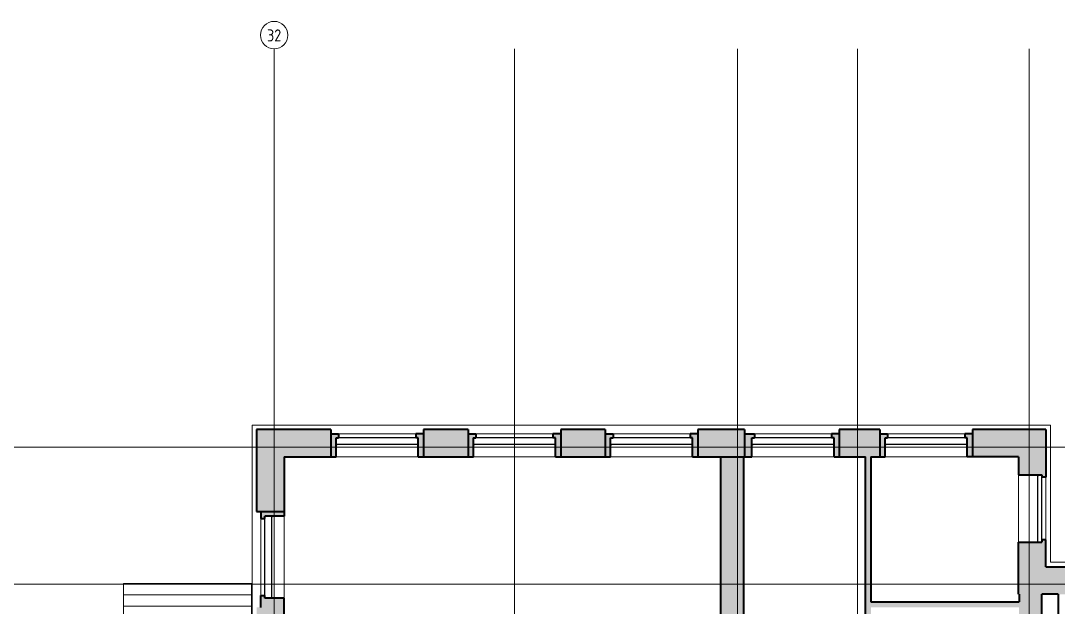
# Model space of a CAD drawing. Header units: millimetres. Extents: x -13853 to 411335, y -23261 to 161252.
# Drawn here: x 243635 to 273869, y 144155 to 161252 of the extents above; entities that cross this region are included whole.
import ezdxf

# ---------------------------------------------------------------- set-up
doc = ezdxf.new("R2010")
doc.units = ezdxf.units.MM
doc.linetypes.add('ADSK_Линия сетки', pattern=[21, 12, -3, 3, -3])
doc.linetypes.add('ADSK_Сверху', pattern=[4.5, 3, -1.5])
for name, color, linetype, lineweight in [('Каркас_Импост', 7, 'Continuous', 30), ('Лестницы', 7, 'Continuous', 18), ('Окна', 7, 'Continuous', 18), ('Оси', 7, 'Continuous', 9), ('Стены', 7, 'Continuous', 18), ('Стены разрез', 7, 'Continuous', 40)]:
    doc.layers.add(name, color=color, linetype=linetype, lineweight=lineweight)
doc.styles.add('GOST Common_2', font='GOST Common.ttf', dxfattribs={"width": 0.9, "height": 350})

# ---------------------------------------------------------------- blocks, each defined once
blk = doc.blocks.new('ИРНИТУ-Окно-ГОСТ23166-99_6_3_Створки - 2350 x 2350-1221600-001_Весь этаж')
at = {"layer": 'Каркас_Импост'}
for p, q in [((-1233.1, -20), (1156.9, -20)), ((-1233.1, -220), (-1233.1, -20)), ((-1233.1, -20), (-1198.1, -20)), ((-1233.1, -220), (1156.9, -220)), ((-1233.1, -220), (-1198.1, -220)), ((1156.9, -20), (1121.9, -20)), ((1156.9, -220), (1121.9, -220)), ((1156.9, -220), (1156.9, -20))]:
    blk.add_line(p, q, dxfattribs=at)
blk = doc.blocks.new('ИРНИТУ-Окно-ГОСТ23166-99_6_3_Створки - 2350 x 2350-1080922-001_Весь этаж')
at = {"layer": 'Каркас_Импост'}
for p, q in [((-1233.1, 220), (1156.9, 220)), ((-1233.1, 220), (-1233.1, 20)), ((-1233.1, 220), (-1198.1, 220)), ((-1233.1, 20), (1156.9, 20)), ((-1233.1, 20), (-1198.1, 20)), ((1156.9, 220), (1121.9, 220)), ((1156.9, 20), (1121.9, 20)), ((1156.9, 220), (1156.9, 20))]:
    blk.add_line(p, q, dxfattribs=at)
blk = doc.blocks.new('ИРНИТУ-Окно-ГОСТ23166-99_4_2_Створки - 1920 x 3100-767854-001_Весь этаж')
at = {"layer": 'Каркас_Импост'}
for p, q in [((-1018.1, -160), (941.9, -160)), ((-1018.1, -280), (-1018.1, -160)), ((-1018.1, -160), (-983.1, -160)), ((-1018.1, -280), (941.9, -280)), ((-1018.1, -280), (-983.1, -280)), ((941.9, -160), (906.9, -160)), ((941.9, -280), (906.9, -280)), ((941.9, -280), (941.9, -160))]:
    blk.add_line(p, q, dxfattribs=at)
blk = doc.blocks.new('Ось сетки - D8-4846-001_Весь этаж')
at = {"layer": 'Оси', "lineweight": 18}
for start, end in [(360, 180), (180, 360)]:
    blk.add_arc((0, 0), 4, start, end, dxfattribs=at)

msp = doc.modelspace()

# ---------------------------------------------------------------- hatches: boundary and pattern name
at = {"layer": 'Стены'}
h = msp.add_hatch(color=256, dxfattribs=at)
h.paths.add_polyline_path([(250509, 148535), (252669, 148535), (252669, 149335), (250509, 149335)], flags=0)
h.paths.add_polyline_path([(255369, 148535), (256669, 148535), (256669, 149335), (255369, 149335)], flags=0)
h.paths.add_polyline_path([(259369, 148535), (260669, 148535), (260669, 149335), (259369, 149335)], flags=0)
h.paths.add_polyline_path([(264151, 148535), (264729, 148535), (264729, 149335), (263369, 149335), (263369, 148535)], flags=0)
h.paths.add_polyline_path([(268411, 148535), (268669, 148535), (268669, 149335), (267489, 149335), (267489, 148535), (268371, 148535)], flags=0)
h.paths.add_polyline_path([(271369, 148535), (272709, 148535), (272709, 149335), (271369, 149335)], flags=0)
h = msp.add_hatch(color=256, dxfattribs=at)
h.paths.add_polyline_path([(252824, 148535), (252824, 149095), (252894, 149095), (252894, 149215), (252669, 149215), (252669, 148535)], flags=0)
h.paths.add_polyline_path([(255214, 148535), (255369, 148535), (255369, 149215), (255144, 149215), (255144, 149095), (255214, 149095)], flags=0)
h = msp.add_hatch(color=256, dxfattribs=at)
h.paths.add_polyline_path([(256824, 148535), (256824, 149095), (256894, 149095), (256894, 149215), (256669, 149215), (256669, 148535)], flags=0)
h.paths.add_polyline_path([(259214, 148535), (259369, 148535), (259369, 149215), (259144, 149215), (259144, 149095), (259214, 149095)], flags=0)
h = msp.add_hatch(color=256, dxfattribs=at)
h.paths.add_polyline_path([(260824, 148535), (260824, 149095), (260894, 149095), (260894, 149215), (260669, 149215), (260669, 148535)], flags=0)
h.paths.add_polyline_path([(263369, 148535), (263369, 149215), (263144, 149215), (263144, 149095), (263214, 149095), (263214, 148535)], flags=0)
h = msp.add_hatch(color=256, dxfattribs=at)
h.paths.add_polyline_path([(264729, 148535), (264944, 148535), (264944, 149095), (265014, 149095), (265014, 149215), (264729, 149215)], flags=0)
h.paths.add_polyline_path([(267489, 148535), (267489, 149215), (267264, 149215), (267264, 149095), (267334, 149095), (267334, 148535)], flags=0)
h = msp.add_hatch(color=256, dxfattribs=at)
h.paths.add_polyline_path([(268669, 148535), (268824, 148535), (268824, 149095), (268894, 149095), (268894, 149215), (268669, 149215)], flags=0)
h.paths.add_polyline_path([(271369, 148535), (271369, 149215), (271144, 149215), (271144, 149095), (271214, 149095), (271214, 148535)], flags=0)
h = msp.add_hatch(color=256, dxfattribs=at)
h.paths.add_polyline_path([(273509, 144535), (273509, 146125), (273389, 146125), (273389, 146055), (272709, 146055), (272709, 144535), (273389, 144535)], flags=0)
h.paths.add_polyline_path([(273389, 147945), (273509, 147945), (273509, 149335), (272709, 149335), (272709, 148015), (273389, 148015)], flags=0)
h = msp.add_hatch(color=256, dxfattribs=at)
h.paths.add_polyline_path([(250509, 123815), (251309, 123815), (251309, 125849), (250509, 125849)], flags=0)
h.paths.add_polyline_path([(250509, 128509), (251309, 128509), (251309, 130449), (250509, 130449), (250509, 128930)], flags=0)
h.paths.add_polyline_path([(250509, 133109), (251309, 133109), (251309, 135299), (250509, 135299), (250509, 135147)], flags=0)
h.paths.add_polyline_path([(251309, 137799), (251309, 139749), (250509, 139749), (250509, 137799)], flags=0)
h.paths.add_polyline_path([(250509, 142409), (251309, 142409), (251309, 144149), (250509, 144149)], flags=0)
h.paths.add_polyline_path([(250509, 146949), (251309, 146949), (251309, 148535), (250509, 148535), (250509, 147580)], flags=0)
for points in [[(264709, 138900), (264709, 148535), (264029, 148535), (264029, 138900), (264151, 138900)], [(268251, 139525), (268411, 139525), (268411, 148535), (268251, 148535), (268251, 141363)], [(272729, 138575), (273389, 138575), (273389, 144535), (272729, 144535), (272729, 139365)], [(272729, 144155), (272729, 144315), (268411, 144315), (268411, 144155), (272590, 144155)]]:
    msp.add_hatch(color=256, dxfattribs=at).paths.add_polyline_path(points, flags=0)
h = msp.add_hatch(color=256, dxfattribs=at)
h.paths.add_polyline_path([(250629, 144149), (251309, 144149), (251309, 144424), (250749, 144424), (250749, 144494), (250629, 144494)], flags=0)
h.paths.add_polyline_path([(250749, 146744), (250749, 146814), (251309, 146814), (251309, 146949), (250629, 146949), (250629, 146744)], flags=0)
h = msp.add_hatch(color=256, dxfattribs=at)
h.paths.add_polyline_path([(273869, 144535), (275309, 144535), (275309, 145215), (275379, 145215), (275379, 145335), (273509, 145335), (273509, 144535)], flags=0)
h.paths.add_polyline_path([(278879, 144535), (278879, 145215), (278949, 145215), (278949, 145335), (277199, 145335), (277199, 145215), (277269, 145215), (277269, 144535)], flags=0)
h.paths.add_polyline_path([(280839, 144535), (282449, 144535), (282449, 145215), (282519, 145215), (282519, 145335), (280769, 145335), (280769, 145215), (280839, 145215)], flags=0)
h.paths.add_polyline_path([(287979, 144535), (289589, 144535), (289589, 145215), (289659, 145215), (289659, 145335), (287909, 145335), (287909, 145215), (287979, 145215)], flags=0)
h.paths.add_polyline_path([(285104, 144535), (286019, 144535), (286019, 145215), (286089, 145215), (286089, 145335), (284339, 145335), (284339, 145215), (284409, 145215), (284409, 144535), (284944, 144535)], flags=0)
h.paths.add_polyline_path([(293385, 144535), (293385, 145215), (293455, 145215), (293455, 145335), (291479, 145335), (291479, 145215), (291549, 145215), (291549, 144535), (292579, 144535)], flags=0)
h.paths.add_polyline_path([(295345, 144535), (296947, 144535), (296947, 145215), (297017, 145215), (297017, 145335), (295275, 145335), (295275, 145215), (295345, 145215)], flags=0)
h.paths.add_polyline_path([(298907, 144535), (300552, 144535), (300552, 145215), (300622, 145215), (300622, 145335), (298837, 145335), (298837, 145215), (298907, 145215)], flags=0)
h.paths.add_polyline_path([(302512, 144535), (304357, 144535), (304357, 145215), (304427, 145215), (304427, 145335), (302442, 145335), (302442, 145215), (302512, 145215)], flags=0)
h.paths.add_polyline_path([(309612, 144535), (312457, 144535), (312457, 145215), (312527, 145215), (312527, 145335), (309542, 145335), (309542, 145215), (309612, 145215)], flags=0)
h.paths.add_polyline_path([(307652, 144535), (307652, 145215), (307722, 145215), (307722, 145335), (306247, 145335), (306247, 145215), (306317, 145215), (306317, 144535), (306593, 144535)], flags=0)
h.paths.add_polyline_path([(316749, 144535), (319347, 144535), (319347, 145215), (319417, 145215), (319417, 145335), (316267, 145335), (316267, 145215), (316337, 145215), (316337, 144535)], flags=0)
h.paths.add_polyline_path([(321307, 144535), (322843, 144535), (322843, 145215), (322913, 145215), (322913, 145335), (321237, 145335), (321237, 145215), (321307, 145215)], flags=0)
h.paths.add_polyline_path([(326438, 144535), (326438, 145215), (326508, 145215), (326508, 145335), (324733, 145335), (324733, 145215), (324803, 145215), (324803, 144535)], flags=0)
h.paths.add_polyline_path([(328398, 144535), (329833, 144535), (329833, 145215), (329903, 145215), (329903, 145335), (328328, 145335), (328328, 145215), (328398, 145215)], flags=0)
h.paths.add_polyline_path([(331793, 144535), (333328, 144535), (333328, 145215), (333398, 145215), (333398, 145335), (331723, 145335), (331723, 145215), (331793, 145215)], flags=0)
h.paths.add_polyline_path([(339819, 144535), (340519, 144535), (340519, 145215), (340589, 145215), (340589, 145335), (338913, 145335), (338913, 145215), (338983, 145215), (338983, 144535)], flags=0)
h.paths.add_polyline_path([(335883, 144535), (337023, 144535), (337023, 145215), (337093, 145215), (337093, 145335), (335218, 145335), (335218, 145215), (335288, 145215), (335288, 144535)], flags=0)
h.paths.add_polyline_path([(344014, 144535), (344014, 145215), (344084, 145215), (344084, 145335), (342409, 145335), (342409, 145215), (342479, 145215), (342479, 144535)], flags=0)
h.paths.add_polyline_path([(345974, 144535), (347509, 144535), (347509, 145215), (347579, 145215), (347579, 145335), (345904, 145335), (345904, 145215), (345974, 145215)], flags=0)
h.paths.add_polyline_path([(351104, 144535), (351104, 145215), (351174, 145215), (351174, 145335), (349399, 145335), (349399, 145215), (349469, 145215), (349469, 144535), (350652, 144535)], flags=0)
h.paths.add_polyline_path([(354969, 144535), (354969, 145335), (352994, 145335), (352994, 145215), (353064, 145215), (353064, 144535), (354871, 144535)], flags=0)

# ---------------------------------------------------------------- linework, layer by layer
at = {"layer": 'Лестницы'}
for p, q in [((250362, 144849), (246630, 144849)), ((246630, 144849), (246630, 144519)), ((250362, 144849), (250362, 144519)), ((246630, 144519), (246630, 144189)), ((250362, 144519), (246630, 144519)), ((250362, 144519), (250362, 144189)), ((246630, 144189), (246630, 143859)), ((250362, 144189), (246630, 144189)), ((250362, 144189), (250362, 143859))]:
    msp.add_line(p, q, dxfattribs=at)
at = {"layer": 'Лестницы', "linetype": 'ADSK_Сверху'}
for p, q in [((250362, 144849), (246630, 144849)), ((250362, 144519), (246630, 144519)), ((250362, 144189), (246630, 144189))]:
    msp.add_line(p, q, dxfattribs=at)
at = {"layer": 'Оси', "linetype": 'ADSK_Линия сетки'}
for p, q in [((251019, -22443), (251019, 160434)), ((258019, 160434), (258019, -22443)), ((264519, 160434), (264519, -22443)), ((268019, 160434), (268019, -22443)), ((273019, 160434), (273019, -22443)), ((-13035, 148825), (410517, 148825)), ((-13035, 144825), (410517, 144825))]:
    msp.add_line(p, q, dxfattribs=at)
at = {"layer": 'Стены'}
for p, q in [((250379, 149465), (273639, 149465)), ((250379, 123705), (250379, 149465)), ((273639, 149465), (273639, 145465)), ((252894, 149215), (255144, 149215)), ((256894, 149215), (259144, 149215)), ((260894, 149215), (263144, 149215)), ((265014, 149215), (267264, 149215)), ((268894, 149215), (271144, 149215)), ((255214, 148535), (252824, 148535)), ((259214, 148535), (256824, 148535)), ((263214, 148535), (260824, 148535)), ((267334, 148535), (264944, 148535)), ((271214, 148535), (268824, 148535)), ((272709, 146055), (272709, 148015)), ((273509, 147945), (273509, 146125)), ((250629, 144494), (250629, 146744)), ((251309, 146814), (251309, 144424)), ((273639, 145465), (354839, 145465))]:
    msp.add_line(p, q, dxfattribs=at)
at = {"layer": 'Стены разрез'}
for p, q in [((252669, 149335), (250509, 149335)), ((250509, 149335), (250509, 146949)), ((252669, 149335), (252669, 148535)), ((252669, 149215), (252894, 149215)), ((252824, 149095), (252894, 149095)), ((252824, 148535), (252824, 149095)), ((252894, 149215), (252894, 149095)), ((255369, 149215), (255144, 149215)), ((255144, 149215), (255144, 149095)), ((255214, 149095), (255144, 149095)), ((255214, 148535), (255214, 149095)), ((256669, 149335), (255369, 149335)), ((255369, 149335), (255369, 148535)), ((256669, 149335), (256669, 148535)), ((256669, 149215), (256894, 149215)), ((256824, 149095), (256894, 149095)), ((256824, 148535), (256824, 149095)), ((256894, 149215), (256894, 149095)), ((259369, 149215), (259144, 149215)), ((259144, 149215), (259144, 149095)), ((259214, 149095), (259144, 149095)), ((259214, 148535), (259214, 149095)), ((260669, 149335), (259369, 149335)), ((259369, 149335), (259369, 148535)), ((260669, 149335), (260669, 148535)), ((260669, 149215), (260894, 149215)), ((260824, 149095), (260894, 149095)), ((260824, 148535), (260824, 149095)), ((260894, 149215), (260894, 149095)), ((263369, 149215), (263144, 149215)), ((263144, 149215), (263144, 149095)), ((263214, 149095), (263144, 149095)), ((263214, 148535), (263214, 149095)), ((264729, 149335), (263369, 149335)), ((263369, 149335), (263369, 148535)), ((264729, 149335), (264729, 148535)), ((264729, 149215), (265014, 149215)), ((264944, 149095), (265014, 149095)), ((264944, 148535), (264944, 149095)), ((265014, 149215), (265014, 149095)), ((267489, 149215), (267264, 149215)), ((267264, 149215), (267264, 149095)), ((267334, 149095), (267264, 149095)), ((267334, 148535), (267334, 149095)), ((268669, 149335), (267489, 149335)), ((267489, 149335), (267489, 148535)), ((268669, 149335), (268669, 148535)), ((268669, 149215), (268894, 149215)), ((268824, 149095), (268894, 149095)), ((268824, 148535), (268824, 149095)), ((268894, 149215), (268894, 149095)), ((271369, 149215), (271144, 149215)), ((271144, 149215), (271144, 149095)), ((271214, 149095), (271144, 149095)), ((271214, 148535), (271214, 149095)), ((273509, 149335), (271369, 149335)), ((271369, 149335), (271369, 148535)), ((273509, 149335), (273509, 147945)), ((251309, 148535), (252824, 148535)), ((251309, 148535), (251309, 146814)), ((255214, 148535), (256824, 148535)), ((259214, 148535), (260824, 148535)), ((263214, 148535), (264944, 148535)), ((264029, 148535), (264029, 139355)), ((264709, 139525), (264709, 148535)), ((267334, 148535), (268251, 148535)), ((268251, 139525), (268251, 148535)), ((268411, 148535), (268824, 148535)), ((268411, 148535), (268411, 144315)), ((272709, 148535), (271214, 148535)), ((272709, 148535), (272709, 148015)), ((272709, 148015), (273389, 148015)), ((273389, 148015), (273389, 147945)), ((273509, 147945), (273389, 147945)), ((250509, 146949), (251309, 146949)), ((250629, 146949), (250629, 146744)), ((250629, 146744), (250749, 146744)), ((250749, 146744), (250749, 146814)), ((251309, 146814), (250749, 146814)), ((272709, 144535), (272709, 146055)), ((272709, 146055), (273389, 146055)), ((273389, 146125), (273389, 146055)), ((273509, 146125), (273389, 146125)), ((273509, 145335), (273509, 146125)), ((273509, 145335), (275379, 145335)), ((272729, 144535), (272709, 144535)), ((272729, 144535), (272729, 144315)), ((273389, 138575), (273389, 144535)), ((273869, 144535), (273389, 144535)), ((273869, 144535), (273869, 138575)), ((250629, 144149), (250629, 144494)), ((250629, 144494), (250749, 144494)), ((250749, 144424), (250749, 144494)), ((251309, 144424), (250749, 144424)), ((251309, 142274), (251309, 144424)), ((268411, 144315), (272729, 144315))]:
    msp.add_line(p, q, dxfattribs=at)

# ---------------------------------------------------------------- block references
at = {"layer": 'Окна'}
for name, p, rotation in [('ИРНИТУ-Окно-ГОСТ23166-99_6_3_Створки - 2350 x 2350-1221600-001_Весь этаж', (253980, 148875), 180), ('ИРНИТУ-Окно-ГОСТ23166-99_6_3_Створки - 2350 x 2350-1221600-001_Весь этаж', (257980, 148875), 180), ('ИРНИТУ-Окно-ГОСТ23166-99_6_3_Створки - 2350 x 2350-1221600-001_Весь этаж', (261980, 148875), 180), ('ИРНИТУ-Окно-ГОСТ23166-99_6_3_Створки - 2350 x 2350-1221600-001_Весь этаж', (266100, 148875), 180), ('ИРНИТУ-Окно-ГОСТ23166-99_6_3_Створки - 2350 x 2350-1221600-001_Весь этаж', (269980, 148875), 180), ('ИРНИТУ-Окно-ГОСТ23166-99_4_2_Створки - 1920 x 3100-767854-001_Весь этаж', (273109, 147073), 90), ('ИРНИТУ-Окно-ГОСТ23166-99_6_3_Створки - 2350 x 2350-1080922-001_Весь этаж', (250969, 145657), 90)]:
    msp.add_blockref(name, p, dxfattribs=dict(at, rotation=rotation))
at = {"layer": 'Оси', "lineweight": 18, "xscale": 99.99999999999993, "yscale": 99.99999999999993, "zscale": 99.99999999999993}
msp.add_blockref('Ось сетки - D8-4846-001_Весь этаж', (251019, 160834), dxfattribs=at)

# ---------------------------------------------------------------- texts
at = {"layer": 'Оси', "insert": (250811, 161000), "char_height": 350, "width": 541.14, "attachment_point": 1, "style": 'GOST Common_2'}
msp.add_mtext('32', dxfattribs=at)

doc.saveas('drawing.dxf')
